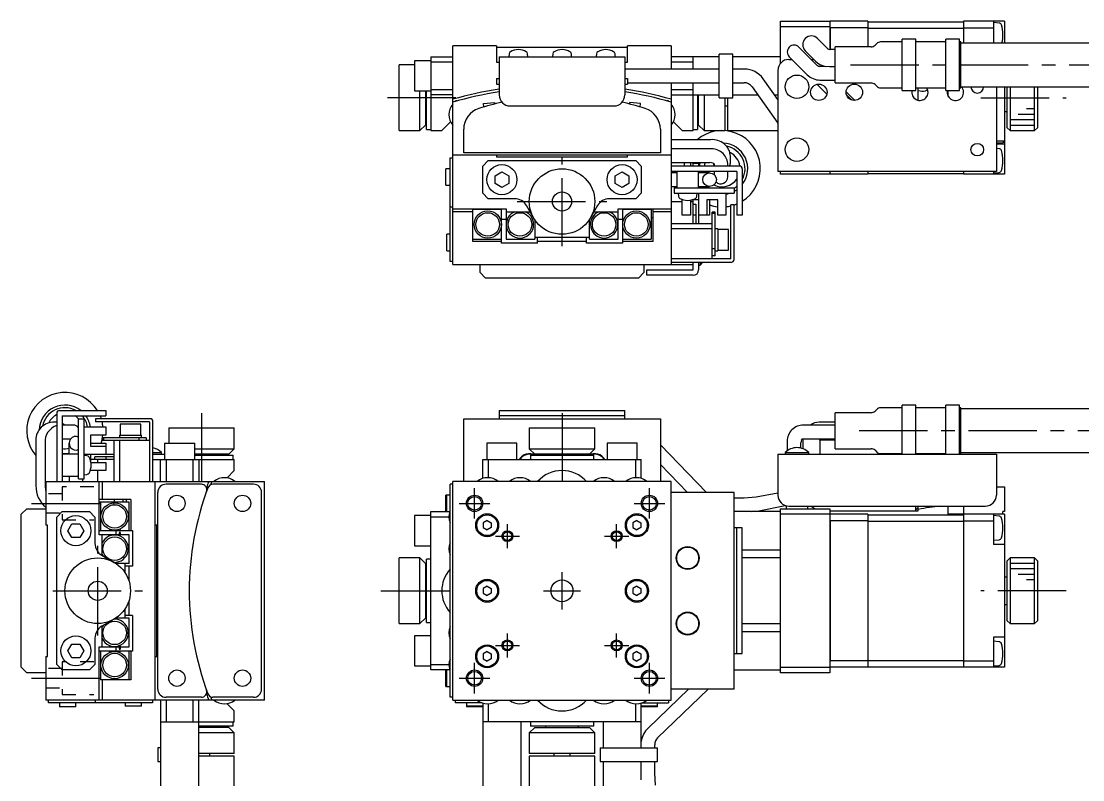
# Model space of a CAD drawing. Extents: x -218 to 423, y 17 to 449.
# Drawn here: x -218.4 to -24.1, y 310.4 to 449.2 of the extents above; entities that cross this region are included whole.
import ezdxf

# ---------------------------------------------------------------- set-up
doc = ezdxf.new("R2010")
doc.units = 0
doc.header["$LTSCALE"] = 10
doc.linetypes.add('CENTER', pattern=[2, 1.25, -0.25, 0.25, -0.25])
doc.linetypes.add('DOT', pattern=[0.5, 0.25, -0.25])
doc.layers.add('1', color=7, linetype='CONTINUOUS')

msp = doc.modelspace()

# ---------------------------------------------------------------- linework, layer by layer
at = {"layer": '1', "color": 7, "linetype": 'CONTINUOUS'}
for p, q in [((-79.404495, 449.203545), (-70.404495, 449.203545)), ((-79.404495, 441.526421), (-79.404495, 449.203545)), ((-70.354495, 449.203545), (-70.404495, 449.153545)), ((-70.404495, 449.203545), (-70.404495, 444.039154)), ((-63.404495, 449.203545), (-70.354495, 449.203545)), ((-63.404495, 449.203545), (-63.404495, 444.503545)), ((-63.404495, 449.103545), (-45.904495, 449.103545)), ((-38.404495, 449.203545), (-45.904495, 449.203545)), ((-45.904495, 449.203545), (-45.904495, 445.203545)), ((-40.404495, 449.203545), (-40.404495, 445.203545)), ((-39.419216, 448.867344), (-40.404495, 448.953545)), ((-38.404495, 449.203545), (-38.404495, 445.203545)), ((-70.404495, 448.203545), (-79.404495, 448.203545)), ((-70.404495, 448.103545), (-70.304495, 448.003545)), ((-70.304495, 448.003545), (-70.304495, 444.039154)), ((-63.404495, 448.003545), (-70.304495, 448.003545)), ((-63.404495, 447.962124), (-45.904495, 447.962124)), ((-45.904495, 448.003545), (-40.404495, 448.003545)), ((-72.619066, 446.045398), (-70.729979, 444.156311)), ((-61.797392, 445.110652), (-62.111606, 444.796438)), ((-57.154495, 445.403545), (-61.090285, 445.403545)), ((-57.154499, 436.503545), (-57.154499, 445.903545)), ((-54.654499, 445.903545), (-57.154499, 445.903545)), ((-54.654499, 436.503545), (-54.654499, 445.903545)), ((-49.154495, 445.403545), (-54.654495, 445.403545)), ((-49.154499, 436.503545), (-49.154499, 445.903545)), ((-46.654499, 445.903545), (-49.154499, 445.903545)), ((-46.654499, 436.503545), (-46.654499, 445.903545)), ((-46.404499, 445.403545), (-46.654495, 445.403545)), ((-46.404499, 437.003545), (-46.404499, 445.403545)), ((38.637845, 445.203545), (-46.404499, 445.203545)), ((-131.404495, 444.703545), (-139.404495, 444.703545)), ((-139.404495, 404.703545), (-139.404495, 444.703545)), ((-131.404495, 444.703545), (-131.404495, 441.703545)), ((-107.404495, 444.403545), (-131.404495, 444.403545)), ((-129.107785, 443.237445), (-129.154495, 442.703545)), ((-125.654495, 442.703545), (-125.701206, 443.237445)), ((-121.107785, 443.237445), (-121.154495, 442.703545)), ((-117.654495, 442.703545), (-117.701206, 443.237445)), ((-113.107785, 443.237445), (-113.154495, 442.703545)), ((-109.654495, 442.703545), (-109.701206, 443.237445)), ((-107.404495, 441.703545), (-107.404495, 444.703545)), ((-99.404495, 444.703545), (-107.404495, 444.703545)), ((-99.404495, 444.703545), (-99.404495, 440.453545)), ((-88.154495, 443.203545), (-90.654495, 443.203545)), ((-90.654495, 435.203545), (-90.654495, 443.203545)), ((-88.154495, 435.203545), (-88.154495, 443.203545)), ((-72.741966, 441.163675), (-76.045267, 444.466976)), ((-72.99272, 441.89357), (-74.881808, 443.782656)), ((-69.404499, 444.039154), (-70.447136, 444.039154)), ((-62.818713, 444.503545), (-69.404499, 444.503545)), ((-69.404499, 437.903545), (-69.404499, 444.503545)), ((-149.204495, 429.203545), (-149.204495, 441.203545)), ((-146.404495, 441.203545), (-149.204495, 441.203545)), ((-143.404495, 441.953545), (-146.404495, 441.953545)), ((-146.404495, 441.953545), (-146.404495, 436.453545)), ((-143.404495, 442.703545), (-139.404495, 442.703545)), ((-143.404495, 442.703545), (-143.404495, 429.203545)), ((-139.404495, 441.703545), (-143.404495, 441.703545)), ((-131.404495, 441.703545), (-130.904495, 441.703545)), ((-130.904495, 442.703545), (-107.904495, 442.703545)), ((-130.904495, 442.703545), (-130.904495, 435.703545)), ((-107.904495, 442.703545), (-107.904495, 435.703545)), ((-107.904495, 441.703545), (-107.404495, 441.703545)), ((-90.654495, 442.703545), (-99.404495, 442.703545)), ((-95.404495, 441.703545), (-99.404495, 441.703545)), ((-95.404495, 440.453545), (-95.404495, 442.703545)), ((-79.404495, 442.703545), (-88.154495, 442.703545)), ((-77.904495, 442.203545), (-77.31737, 442.203545)), ((-77.813034, 442.699209), (-74.509733, 439.395908)), ((-73.781836, 442.203545), (-73.302696, 442.203545)), ((-90.654495, 440.453545), (-107.904495, 440.453545)), ((-86.06006, 440.453545), (-88.154495, 440.453545)), ((-79.904495, 440.203545), (-79.904495, 421.703545)), ((-71.309653, 440.944005), (-72.211636, 440.944005)), ((-70.447136, 440.862208), (-71.275633, 440.936163)), ((-69.404499, 440.862208), (-70.447136, 440.862208)), ((-131.404495, 438.703545), (-131.404495, 437.703545)), ((-131.404495, 438.703545), (-130.904495, 438.703545)), ((-131.404495, 437.703545), (-130.904495, 437.703545)), ((-107.904495, 438.703545), (-107.404495, 438.703545)), ((-107.904495, 437.703545), (-107.404495, 437.703545)), ((-107.404495, 438.703545), (-107.404495, 437.703545)), ((-107.404495, 437.953545), (-90.654495, 437.953545)), ((-99.404495, 437.953545), (-99.404495, 404.703545)), ((-95.404495, 429.203545), (-95.404495, 437.953545)), ((-88.154495, 437.953545), (-86.06006, 437.953545)), ((-84.623233, 437.215048), (-79.904495, 430.541576)), ((-79.904495, 434.871776), (-82.581975, 438.6584)), ((-72.771723, 437.657898), (-70.950142, 435.836317)), ((-72.211636, 438.444005), (-69.404499, 438.444005)), ((-69.404499, 437.903545), (-62.818713, 437.903545)), ((-62.111606, 437.610652), (-61.797392, 437.296438)), ((-46.404499, 437.203545), (38.637845, 437.203545)), ((-39.904495, 437.203545), (-39.904495, 421.703545)), ((-38.404495, 437.203545), (-38.404495, 421.203545)), ((-37.904495, 429.703545), (-37.904495, 437.203545)), ((-37.404495, 437.203545), (-37.404495, 429.203545)), ((-32.904495, 429.203545), (-32.904495, 437.203545)), ((-32.404495, 437.203545), (-32.404495, 429.703545)), ((-146.404495, 436.453545), (-143.404495, 436.453545)), ((-145.404495, 429.203545), (-145.404495, 436.453545)), ((-144.404495, 436.453545), (-144.404495, 430.203545)), ((-144.204495, 429.403545), (-144.204495, 436.453545)), ((-143.404495, 436.703545), (-139.404495, 436.703545)), ((-139.404495, 435.703545), (-143.404495, 435.703545)), ((-99.404495, 436.703545), (-95.404495, 436.703545)), ((-99.404495, 435.703545), (-90.654495, 435.703545)), ((-94.604495, 435.703545), (-94.604495, 429.403545)), ((-94.404495, 430.203545), (-94.404495, 435.703545)), ((-93.404495, 435.703545), (-93.404495, 429.203545)), ((-88.154495, 435.703545), (-83.554466, 435.703545)), ((-80.49263, 435.703545), (-79.904495, 435.703545)), ((-67.401254, 436.302103), (-66.214546, 435.115394)), ((-66.349306, 434.771014), (-67.337026, 435.758735)), ((-61.090285, 437.003545), (-57.154495, 437.003545)), ((-57.154499, 436.503545), (-54.654499, 436.503545)), ((-54.204495, 436.968086), (-54.654499, 436.968086)), ((-54.654495, 437.003545), (-49.154495, 437.003545)), ((-54.204495, 434.733851), (-54.204495, 436.968086)), ((-52.771658, 436.496829), (-52.878528, 436.455381)), ((-52.684015, 436.547477), (-52.771658, 436.496829)), ((-52.574445, 436.629092), (-52.684015, 436.547477)), ((-52.487607, 436.6935), (-52.574445, 436.629092)), ((-49.154499, 436.503545), (-46.654499, 436.503545)), ((-48.704495, 435.455214), (-48.704495, 436.503545)), ((-46.654495, 437.003545), (-46.404499, 437.003545)), ((-138.904495, 434.531906), (-138.904495, 434.603545)), ((-138.646117, 434.603545), (-138.904495, 434.603545)), ((-133.750367, 434.119415), (-131.761324, 434.328472)), ((-133.68738, 433.520131), (-133.750367, 434.119415)), ((-131.761324, 434.328472), (-131.733082, 434.059772)), ((-128.904495, 433.703545), (-109.904495, 433.703545)), ((-107.047666, 434.328472), (-107.075908, 434.059772)), ((-105.058622, 434.119415), (-107.047666, 434.328472)), ((-105.12161, 433.520131), (-105.058622, 434.119415)), ((-99.904495, 434.603545), (-100.162874, 434.603545)), ((-99.904495, 434.531906), (-99.904495, 434.603545)), ((-90.654495, 435.203545), (-88.154495, 435.203545)), ((-89.604495, 435.203545), (-89.604495, 429.203545)), ((-89.604495, 433.703545), (-89.104495, 433.703545)), ((-89.104495, 435.203545), (-89.104495, 429.203545)), ((-144.404495, 432.203545), (-144.204495, 432.203545)), ((-94.604495, 432.203545), (-94.404495, 432.203545)), ((-38.404495, 432.703545), (-37.904495, 432.703545)), ((-145.404495, 429.203545), (-144.404495, 430.203545)), ((-141.404495, 429.203545), (-139.806994, 430.801047)), ((-137.404495, 425.103545), (-137.404495, 429.42135)), ((-101.404495, 429.42135), (-101.404495, 425.103545)), ((-99.001997, 430.801047), (-97.404495, 429.203545)), ((-94.404495, 430.203545), (-93.404495, 429.203545)), ((-37.904495, 429.703545), (-37.404495, 429.203545)), ((-32.904495, 429.203545), (-32.404495, 429.703545)), ((-149.204495, 429.203545), (-145.404495, 429.203545)), ((-144.204495, 429.403545), (-143.404495, 429.403545)), ((-143.404495, 429.203545), (-141.404495, 429.203545)), ((-92.155966, 427.514027), (-99.404495, 427.514027)), ((-97.404495, 429.203545), (-95.404495, 429.203545)), ((-95.404495, 429.403545), (-94.604495, 429.403545)), ((-93.404495, 429.203545), (-89.604495, 429.203545)), ((-89.104495, 429.203545), (-79.904495, 429.203545)), ((-37.404495, 429.203545), (-32.904495, 429.203545)), ((-92.330083, 425.833092), (-99.404495, 425.833092)), ((-39.904495, 427.303179), (-38.404495, 427.303179)), ((-39.904495, 426.953545), (-38.704495, 426.953545)), ((-38.404495, 426.703545), (-39.904495, 426.703545)), ((-39.419216, 425.867344), (-39.904495, 425.909801)), ((-38.704495, 426.953545), (-38.704495, 426.988508)), ((-38.404495, 426.988508), (-38.704495, 426.988508)), ((-139.904495, 424.203545), (-139.404495, 424.203545)), ((-139.904495, 405.203545), (-139.904495, 424.203545)), ((-99.404495, 424.703545), (-139.404495, 424.703545)), ((-101.404495, 425.103545), (-137.404495, 425.103545)), ((-132.904495, 423.703545), (-133.904495, 422.703545)), ((-132.904495, 423.703545), (-105.904495, 423.703545)), ((-131.404495, 424.703545), (-131.404495, 424.403545)), ((-131.404495, 424.403545), (-107.404495, 424.403545)), ((-107.404495, 424.403545), (-107.404495, 424.703545)), ((-104.904495, 422.703545), (-105.904495, 423.703545)), ((-88.555966, 423.439153), (-88.555966, 424.499814)), ((-140.654495, 419.203545), (-140.654495, 422.203545)), ((-139.904495, 422.203545), (-140.654495, 422.203545)), ((-133.904495, 417.703545), (-133.904495, 422.703545)), ((-131.654495, 420.925233), (-130.404495, 421.646921)), ((-130.404495, 421.646921), (-129.154495, 420.925233)), ((-109.654495, 420.925233), (-108.404495, 421.646921)), ((-108.404495, 421.646921), (-107.154495, 420.925233)), ((-104.904495, 422.703545), (-104.904495, 417.703545)), ((-99.404495, 423.333092), (-92.330083, 423.333092)), ((-86.904495, 422.703545), (-99.404495, 422.703545)), ((-87.404495, 421.703545), (-99.404495, 421.703545)), ((-98.404495, 421.703545), (-98.404495, 418.703545)), ((-95.904495, 423.127305), (-95.904495, 422.703545)), ((-95.404495, 423.203545), (-94.404495, 423.203545)), ((-95.404495, 422.703545), (-95.404495, 423.203545)), ((-94.404495, 423.203545), (-94.404495, 422.703545)), ((-94.404495, 418.703545), (-94.404495, 421.703545)), ((-91.767224, 423.221163), (-91.664537, 423.166297)), ((-91.664537, 423.166297), (-91.580047, 423.100561)), ((-91.580083, 423.100596), (-91.580083, 422.703545)), ((-91.580083, 421.703545), (-91.580083, 421.143143)), ((-91.580047, 423.100561), (-91.560756, 423.078032)), ((-89.080083, 422.703545), (-89.080083, 423.168879)), ((-89.080083, 420.694005), (-89.080083, 421.703545)), ((-87.404495, 421.703545), (-87.404495, 413.703545)), ((-86.404495, 422.203545), (-86.404495, 413.703545)), ((-39.904495, 421.703545), (-79.904495, 421.703545)), ((-79.404495, 421.203545), (-79.404495, 421.703545)), ((-70.404495, 421.703545), (-70.404495, 421.203545)), ((-63.404495, 421.703545), (-63.404495, 421.203545)), ((-45.904495, 421.703545), (-45.904495, 421.203545)), ((-40.404495, 421.703545), (-40.404495, 421.203545)), ((-131.654495, 419.481857), (-131.654495, 420.925233)), ((-129.154495, 420.925233), (-129.154495, 419.481857)), ((-109.654495, 419.481857), (-109.654495, 420.925233)), ((-107.154495, 420.925233), (-107.154495, 419.481857)), ((-98.404495, 421.453545), (-99.404495, 421.453545)), ((-92.404495, 421.453545), (-94.404495, 421.453545)), ((-70.404495, 421.203545), (-79.404495, 421.203545)), ((-70.404495, 421.253545), (-70.354495, 421.203545)), ((-63.404495, 421.203545), (-70.354495, 421.203545)), ((-63.404495, 421.303545), (-45.904495, 421.303545)), ((-38.404495, 421.203545), (-45.904495, 421.203545)), ((-40.404495, 421.453545), (-39.419216, 421.539746)), ((-140.654495, 419.203545), (-139.904495, 419.203545)), ((-130.404495, 418.760169), (-131.654495, 419.481857)), ((-129.154495, 419.481857), (-130.404495, 418.760169)), ((-108.404495, 418.760169), (-109.654495, 419.481857)), ((-107.154495, 419.481857), (-108.404495, 418.760169)), ((-99.404495, 418.953545), (-98.404495, 418.953545)), ((-98.904495, 418.703545), (-98.904495, 417.703545)), ((-98.904495, 418.703545), (-87.904495, 418.703545)), ((-94.404495, 418.953545), (-92.404495, 418.953545)), ((-94.112247, 418.953545), (-94.112247, 418.703545)), ((-87.904495, 418.703545), (-87.904495, 417.703545)), ((-133.904495, 417.703545), (-132.904495, 416.703545)), ((-128.064749, 416.703545), (-132.904495, 416.703545)), ((-105.904495, 416.703545), (-110.744241, 416.703545)), ((-104.904495, 417.703545), (-105.904495, 416.703545)), ((-99.404495, 416.203545), (-97.404495, 416.203545)), ((-98.904495, 417.703545), (-87.904495, 417.703545)), ((-98.154495, 417.703545), (-98.107785, 417.169645)), ((-97.404495, 413.703545), (-97.404495, 416.575118)), ((-95.904495, 416.445505), (-95.904495, 413.703545)), ((-95.904495, 416.203545), (-95.404495, 416.203545)), ((-94.404495, 416.503545), (-95.63638, 416.503545)), ((-95.404495, 412.203545), (-95.404495, 416.503545)), ((-94.701205, 417.169645), (-94.654495, 417.703545)), ((-94.404495, 417.703545), (-94.404495, 412.203545)), ((-90.904495, 416.503545), (-92.904495, 416.503545)), ((-92.904495, 416.503545), (-92.904495, 413.703545)), ((-92.404495, 416.503545), (-92.404495, 413.703545)), ((-90.904495, 413.703545), (-90.904495, 416.503545)), ((-89.404495, 417.703545), (-89.404495, 413.703545)), ((-139.904495, 415.233269), (-139.404495, 415.233269)), ((-139.404495, 414.86329), (-129.654495, 414.86329)), ((-135.704495, 414.324609), (-139.404495, 414.324609)), ((-130.454495, 414.716043), (-135.704495, 414.716043)), ((-135.704495, 408.887818), (-135.704495, 414.716043)), ((-130.454495, 408.558305), (-130.454495, 414.86329)), ((-129.654495, 414.86329), (-129.654495, 409.326969)), ((-129.654495, 414.324609), (-125.247894, 414.324609)), ((-124.600647, 413.203545), (-125.899685, 415.453545)), ((-112.909304, 415.453545), (-114.208343, 413.203545)), ((-113.561096, 414.324609), (-109.154495, 414.324609)), ((-109.154495, 414.86329), (-99.404495, 414.86329)), ((-109.154495, 409.326969), (-109.154495, 414.86329)), ((-108.354495, 414.86329), (-108.354495, 408.558305)), ((-103.104495, 414.716043), (-108.354495, 414.716043)), ((-103.104495, 414.86329), (-103.104495, 409.326969)), ((-102.704495, 408.887818), (-102.704495, 414.86329)), ((-99.404495, 414.324609), (-102.704495, 414.324609)), ((-95.404495, 415.703545), (-94.904495, 415.703545)), ((-94.904495, 415.703545), (-94.904495, 412.203545)), ((-91.404495, 414.274252), (-91.904495, 414.274252)), ((-91.904495, 405.703545), (-91.904495, 414.274252)), ((-91.404495, 413.995906), (-91.904495, 413.995906)), ((-91.404495, 406.282521), (-91.404495, 414.274252)), ((-87.904495, 415.603545), (-88.504495, 415.603545)), ((-88.504495, 405.703545), (-88.504495, 415.603545)), ((-87.904495, 405.603545), (-87.904495, 415.603545)), ((-130.668303, 412.893606), (-130.454495, 413.123359)), ((-129.654495, 412.903545), (-130.454495, 412.903545)), ((-129.654495, 413.123359), (-129.440687, 412.893606)), ((-124.404495, 412.88692), (-124.404495, 409.326969)), ((-114.404495, 409.326969), (-114.404495, 412.88692)), ((-109.368303, 412.893606), (-109.154495, 413.123359)), ((-108.354495, 412.903545), (-109.154495, 412.903545)), ((-108.354495, 413.123359), (-108.140687, 412.893606)), ((-102.704495, 413.203545), (-103.104495, 413.203545)), ((-99.404495, 412.203545), (-91.904495, 412.203545)), ((-95.904495, 413.703545), (-97.404495, 413.703545)), ((-94.904495, 413.703545), (-95.404495, 413.703545)), ((-92.404495, 413.703545), (-94.404495, 413.703545)), ((-89.404495, 413.703545), (-90.904495, 413.703545)), ((-86.404495, 413.703545), (-87.404495, 413.703545)), ((-140.504495, 407.203545), (-140.504495, 410.203545)), ((-139.904495, 410.203545), (-140.504495, 410.203545)), ((-130.454495, 410.937503), (-130.6537, 411.152801)), ((-129.455289, 411.152801), (-129.654495, 410.937503)), ((-109.154495, 410.937503), (-109.3537, 411.152801)), ((-108.155289, 411.152801), (-108.354495, 410.937503)), ((-91.904495, 411.203545), (-99.404495, 411.203545)), ((-90.904495, 411.203545), (-91.404495, 411.203545)), ((-90.904495, 411.203545), (-90.904495, 407.203545)), ((-88.904495, 411.103545), (-90.904495, 411.103545)), ((-88.904495, 407.303545), (-88.904495, 411.103545)), ((-135.704495, 409.326969), (-130.454495, 409.326969)), ((-130.454495, 408.887818), (-135.704495, 408.887818)), ((-123.904495, 408.558305), (-130.454495, 408.558305)), ((-129.654495, 409.326969), (-124.404495, 409.326969)), ((-124.404495, 409.703545), (-114.404495, 409.703545)), ((-123.904495, 408.558305), (-123.904495, 409.703545)), ((-114.904495, 408.887818), (-123.904495, 408.887818)), ((-114.904495, 408.558305), (-114.904495, 409.703545)), ((-108.354495, 408.558305), (-114.904495, 408.558305)), ((-114.404495, 409.326969), (-109.154495, 409.326969)), ((-108.354495, 409.326969), (-103.104495, 409.326969)), ((-102.704495, 408.887818), (-108.354495, 408.887818)), ((-140.504495, 407.203545), (-139.904495, 407.203545)), ((-91.404495, 407.559163), (-91.904495, 407.559163)), ((-91.404495, 406.282521), (-91.904495, 406.282521)), ((-91.404495, 407.203545), (-90.904495, 407.203545)), ((-90.904495, 407.303545), (-88.904495, 407.303545)), ((-139.404495, 405.203545), (-139.904495, 405.203545)), ((-139.404495, 404.703545), (-95.404495, 404.703545)), ((-134.404495, 403.203545), (-134.404495, 404.703545)), ((-104.404495, 404.703545), (-104.404495, 403.203545)), ((-88.504495, 405.703545), (-99.404495, 405.703545)), ((-99.404495, 405.103545), (-88.404495, 405.103545)), ((-95.404495, 403.703545), (-95.404495, 405.103545)), ((-94.404495, 405.103545), (-94.404495, 403.703545)), ((-94.404495, 404.553545), (-94.112247, 404.553545)), ((-94.112247, 405.103545), (-94.112247, 404.553545)), ((-134.404495, 403.203545), (-133.404495, 402.203545)), ((-104.404495, 403.203545), (-105.404495, 402.203545)), ((-103.904495, 402.703545), (-103.904495, 403.703545)), ((-103.904495, 403.703545), (-95.404495, 403.703545)), ((-95.404495, 402.703545), (-103.904495, 402.703545)), ((-105.404495, 402.203545), (-133.404495, 402.203545)), ((-57.154497, 369.953417), (-57.154501, 378.953417)), ((-54.654499, 378.953418), (-57.154499, 378.953417)), ((-54.654499, 369.953417), (-54.654499, 378.953418)), ((-49.154497, 369.953417), (-49.154501, 378.953417)), ((-46.654499, 378.953418), (-49.154499, 378.953417)), ((-46.654499, 369.953417), (-46.654499, 378.953418)), ((-211.891042, 377.453417), (-211.891042, 364.953417)), ((-211.391042, 377.953417), (-202.891042, 377.953417)), ((-210.891042, 376.953417), (-202.891042, 376.953417)), ((-210.891042, 376.953417), (-210.891042, 364.953417)), ((-202.891042, 377.953417), (-202.891042, 376.953417)), ((-130.904495, 377.953417), (-130.904495, 376.453417)), ((-130.904495, 377.953417), (-107.904495, 377.953417)), ((-107.904495, 376.953417), (-130.904495, 376.953417)), ((-107.904495, 376.453417), (-107.904495, 377.953417)), ((-69.404499, 370.953417), (-69.404499, 377.553417)), ((-62.818713, 377.553417), (-69.404499, 377.553417)), ((-61.797392, 378.160524), (-62.111606, 377.846311)), ((-57.154495, 378.453417), (-61.090285, 378.453417)), ((-49.154495, 378.453417), (-54.654495, 378.453417)), ((-46.404499, 378.453417), (-46.654495, 378.453417)), ((-46.404499, 370.053417), (-46.404499, 378.453417)), ((38.637845, 378.253417), (-46.404499, 378.253417)), ((-211.891042, 375.801947), (-212.68731, 375.801947)), ((-208.881502, 375.27783), (-210.891042, 375.27783)), ((-207.891042, 365.453417), (-207.891042, 376.453417)), ((-207.891042, 376.453417), (-206.891042, 376.453417)), ((-206.891042, 365.453417), (-206.891042, 376.453417)), ((-204.791042, 376.453417), (-204.791042, 375.853417)), ((-194.791042, 376.453417), (-204.791042, 376.453417)), ((-194.891042, 375.853417), (-204.791042, 375.853417)), ((-196.491042, 375.453417), (-200.291042, 375.453417)), ((-200.291042, 375.453417), (-200.291042, 373.453417)), ((-196.491042, 373.453417), (-196.491042, 375.453417)), ((-194.891042, 375.853417), (-194.891042, 364.953417)), ((-194.291042, 364.953417), (-194.291042, 375.953417)), ((-137.404495, 376.453417), (-101.404495, 376.453417)), ((-137.404495, 364.953417), (-137.404495, 376.453417)), ((-101.404495, 376.453417), (-101.404495, 364.953417)), ((-69.404499, 375.27783), (-75.514937, 375.27783)), ((-69.404499, 375.801947), (-72.336223, 375.801947)), ((-206.891042, 374.953417), (-202.891042, 374.953417)), ((-205.691042, 373.453417), (-205.691042, 371.453417)), ((-202.891042, 373.453417), (-205.691042, 373.453417)), ((-202.891042, 374.953417), (-202.891042, 373.453417)), ((-200.391042, 373.453417), (-196.391042, 373.453417)), ((-200.391042, 373.453417), (-200.391042, 372.953417)), ((-196.391042, 372.953417), (-196.391042, 373.453417)), ((-191.391042, 374.753417), (-191.391042, 371.953417)), ((-191.391042, 374.753417), (-179.391042, 374.753417)), ((-179.391042, 370.953417), (-179.391042, 374.753417)), ((-125.404495, 374.753417), (-113.404495, 374.753417)), ((-125.404495, 374.753417), (-125.404495, 370.953417)), ((-113.404495, 370.953417), (-113.404495, 374.753417)), ((-215.701524, 372.201947), (-215.701524, 364.201947)), ((-214.020589, 372.02783), (-214.020589, 364.02783)), ((-210.891042, 372.77783), (-209.33064, 372.77783)), ((-209.641042, 369.953417), (-209.641042, 371.953417)), ((-205.691042, 371.953417), (-202.891042, 371.953417)), ((-205.691042, 371.453417), (-202.891042, 371.453417)), ((-203.515968, 372.953417), (-203.515968, 372.453417)), ((-195.507529, 372.953417), (-203.515968, 372.953417)), ((-194.891042, 372.453417), (-203.515968, 372.453417)), ((-203.306911, 372.953417), (-203.306911, 372.453417)), ((-202.891042, 371.953417), (-202.891042, 369.953417)), ((-201.391042, 364.953417), (-201.391042, 372.453417)), ((-200.391042, 372.453417), (-200.391042, 364.953417)), ((-196.842519, 372.953417), (-196.842519, 372.453417)), ((-195.507529, 372.953417), (-195.507529, 372.453417)), ((-192.141042, 371.953417), (-192.141042, 368.953417)), ((-192.141042, 371.953417), (-186.641042, 371.953417)), ((-186.641042, 368.953417), (-186.641042, 371.953417)), ((-127.654495, 371.953417), (-133.154495, 371.953417)), ((-133.154495, 371.953417), (-133.154495, 368.953417)), ((-127.654495, 368.953417), (-127.654495, 371.953417)), ((-105.654495, 371.953417), (-111.154495, 371.953417)), ((-111.154495, 371.953417), (-111.154495, 368.953417)), ((-105.654495, 368.953417), (-105.654495, 371.953417)), ((-92.975592, 362.953417), (-101.404495, 371.681802)), ((-78.17915, 372.02783), (-78.17915, 370.572219)), ((-75.67915, 371.064409), (-75.67915, 372.02783)), ((-75.567221, 372.590688), (-75.512355, 372.693375)), ((-75.514937, 372.77783), (-69.404499, 372.77783)), ((-75.512355, 372.693375), (-75.446652, 372.777833)), ((-75.312723, 372.777878), (-75.350437, 372.201947)), ((-75.350437, 372.201947), (-75.350437, 370.962147)), ((-72.336223, 372.601947), (-69.404499, 372.601947)), ((-72.150437, 372.201947), (-72.077655, 372.602053)), ((-72.150437, 369.953417), (-72.150437, 372.201947)), ((-207.891042, 369.953417), (-210.891042, 369.953417)), ((-206.891042, 369.953417), (-201.391042, 369.953417)), ((-206.357142, 369.656707), (-206.891042, 369.703417)), ((-205.691042, 369.953417), (-205.691042, 368.721532)), ((-204.891042, 368.953417), (-204.891042, 369.453417)), ((-201.391042, 369.453417), (-204.891042, 369.453417)), ((-202.891042, 369.453417), (-202.891042, 368.953417)), ((-194.291042, 370.245665), (-192.741042, 370.245665)), ((-194.291042, 369.953417), (-192.141042, 369.953417)), ((-192.741042, 369.953417), (-192.741042, 370.245665)), ((-186.641042, 370.953417), (-179.391042, 370.953417)), ((-180.391042, 369.953417), (-186.641042, 369.953417)), ((-186.641042, 369.753417), (-179.591042, 369.753417)), ((-182.391042, 369.753417), (-182.391042, 369.953417)), ((-180.391042, 369.953417), (-179.391042, 370.953417)), ((-179.591042, 368.953417), (-179.591042, 369.753417)), ((-125.404495, 370.953417), (-113.404495, 370.953417)), ((-125.404495, 370.953417), (-124.404495, 369.953417)), ((-125.204495, 369.753417), (-113.604495, 369.753417)), ((-125.204495, 369.753417), (-125.204495, 368.953417)), ((-114.404495, 369.953417), (-124.404495, 369.953417)), ((-122.404495, 369.953417), (-122.404495, 369.753417)), ((-116.404495, 369.753417), (-116.404495, 369.953417)), ((-114.404495, 369.953417), (-113.404495, 370.953417)), ((-113.604495, 368.953417), (-113.604495, 369.753417)), ((-79.904495, 369.953417), (-79.904495, 362.453417)), ((-79.904495, 369.953417), (-39.904495, 369.953417)), ((-78.554495, 370.245665), (-78.554495, 369.953417)), ((-78.554495, 370.245665), (-74.254495, 370.245665)), ((-74.254495, 369.953417), (-74.254495, 370.245665)), ((-69.404499, 370.953417), (-62.818713, 370.953417)), ((-62.111606, 370.660524), (-61.797392, 370.346311)), ((-61.090285, 370.053417), (-57.154495, 370.053417)), ((-54.654499, 370.053417), (-49.154495, 370.053417)), ((-46.654499, 370.053417), (-46.404499, 370.053417)), ((-46.404499, 370.253417), (38.637845, 370.253417)), ((-39.904495, 369.953417), (-39.904495, 362.453417)), ((-201.391042, 368.953417), (-205.691042, 368.953417)), ((-205.633002, 368.453417), (-202.891042, 368.453417)), ((-204.391042, 368.453417), (-204.391042, 368.953417)), ((-202.891042, 368.453417), (-202.891042, 366.953417)), ((-194.291042, 368.953417), (-179.391042, 368.953417)), ((-192.891042, 364.953417), (-192.891042, 368.953417)), ((-191.891042, 368.953417), (-191.891042, 364.953417)), ((-186.891042, 364.953417), (-186.891042, 368.953417)), ((-185.891042, 368.953417), (-185.891042, 364.953417)), ((-179.391042, 366.953417), (-179.391042, 368.953417)), ((-133.904495, 365.515235), (-133.904495, 368.953417)), ((-133.904495, 368.953417), (-104.904495, 368.953417)), ((-132.904495, 368.953417), (-132.904495, 365.65175)), ((-105.904495, 365.65175), (-105.904495, 368.953417)), ((-104.904495, 365.515235), (-104.904495, 368.953417)), ((-101.404495, 368.082911), (-96.451001, 362.953417)), ((-210.891042, 365.953417), (-207.891042, 365.953417)), ((-209.641042, 365.953417), (-209.641042, 364.953417)), ((-207.891042, 365.453417), (-206.891042, 365.453417)), ((-207.141042, 364.953417), (-207.141042, 365.453417)), ((-206.891042, 366.203417), (-206.357142, 366.250128)), ((-202.891042, 366.953417), (-205.762615, 366.953417)), ((-204.391042, 364.953417), (-204.391042, 366.953417)), ((-180.727128, 365.617331), (-179.391042, 366.953417)), ((-214.020589, 364.02783), (-213.891675, 363.016148)), ((-213.891042, 364.953417), (-213.891042, 356.953417)), ((-213.891042, 364.953417), (-173.891042, 364.953417)), ((-204.097879, 355.203417), (-204.097879, 364.953417)), ((-203.577841, 364.953417), (-203.577841, 361.653417)), ((-193.891042, 324.953417), (-193.891042, 364.953417)), ((-185.420766, 364.453417), (-191.891042, 364.453417)), ((-175.891042, 364.453417), (-183.290561, 364.453417)), ((-173.891042, 324.953417), (-173.891042, 364.953417)), ((-139.404495, 364.453417), (-139.904495, 364.453417)), ((-139.904495, 325.453417), (-139.904495, 364.453417)), ((-139.404495, 324.953417), (-139.404495, 364.953417)), ((-99.404495, 364.953417), (-139.404495, 364.953417)), ((-99.404495, 324.953417), (-99.404495, 364.953417)), ((-39.904495, 363.953417), (-38.404495, 363.953417)), ((-38.404495, 363.953417), (-38.404495, 359.453417)), ((-198.360027, 361.653417), (-204.097879, 361.653417)), ((-201.391042, 361.653417), (-201.391042, 361.253417)), ((-199.751564, 361.253417), (-199.711382, 361.653417)), ((-199.205954, 361.653417), (-199.159308, 361.253417)), ((-198.360027, 361.653417), (-198.360027, 356.003417)), ((-193.391042, 326.953417), (-193.391042, 362.953417)), ((-174.391042, 326.953417), (-174.391042, 362.953417)), ((-140.654495, 359.453417), (-140.654495, 362.453417)), ((-139.904495, 362.453417), (-140.654495, 362.453417)), ((-140.504495, 359.453417), (-140.504495, 362.453417)), ((-87.904495, 362.953417), (-99.404495, 362.953417)), ((-87.904495, 326.953417), (-87.904495, 362.953417)), ((-86.06006, 361.909783), (-87.904495, 361.909783)), ((-83.846287, 362.06384), (-86.06006, 361.909783)), ((-79.904495, 362.84731), (-83.846287, 362.06384)), ((-217.391042, 359.953417), (-218.391042, 358.953417)), ((-217.391042, 359.953417), (-213.891042, 359.953417)), ((-204.097879, 361.253417), (-198.661791, 361.253417)), ((-203.857105, 361.253417), (-203.857105, 356.003417)), ((-198.661791, 356.003417), (-198.661791, 361.253417)), ((-84.811266, 359.445319), (-83.358921, 359.611805)), ((-83.358921, 359.611805), (-78.563197, 360.565002)), ((-79.404495, 359.953417), (-70.404495, 359.953417)), ((-79.404495, 329.953417), (-79.404495, 359.953417)), ((-78.404495, 360.516926), (-78.404495, 359.953417)), ((-77.904495, 360.453417), (-41.904495, 360.453417)), ((-74.404495, 359.953417), (-74.404495, 360.453417)), ((-73.805467, 360.452446), (-73.073371, 359.953337)), ((-70.404495, 359.953417), (-70.404495, 329.953417)), ((-70.404495, 359.601947), (-54.204495, 359.601947)), ((-54.704495, 360.453352), (-54.704495, 359.735043)), ((-54.346642, 360.038414), (-54.272547, 360.118108)), ((-54.279636, 360.433212), (-54.289486, 360.453399)), ((-54.235525, 360.324138), (-54.279636, 360.433212)), ((-54.272547, 360.118108), (-54.226639, 360.216177)), ((-54.226639, 360.216177), (-54.235525, 360.324138)), ((-54.204495, 359.601947), (-54.204495, 360.453417)), ((-48.704495, 358.953417), (-48.704495, 360.453417)), ((-45.904495, 360.453417), (-45.904495, 330.953417)), ((-218.391042, 330.953417), (-218.391042, 358.953417)), ((-210.891042, 359.453417), (-211.891042, 358.453417)), ((-211.891042, 331.453417), (-211.891042, 358.453417)), ((-210.891042, 359.453417), (-205.891042, 359.453417)), ((-204.891042, 358.453417), (-205.891042, 359.453417)), ((-204.891042, 358.453417), (-204.891042, 353.613671)), ((-146.404495, 358.703417), (-146.404495, 353.203417)), ((-143.404495, 358.703417), (-146.404495, 358.703417)), ((-143.404495, 359.453417), (-139.904495, 359.453417)), ((-143.404495, 330.453417), (-143.404495, 359.453417)), ((-140.102828, 358.453417), (-143.404495, 358.453417)), ((-133.104495, 357.819443), (-133.854495, 357.38643)), ((-133.104495, 357.819443), (-132.354495, 357.38643)), ((-105.704495, 357.819443), (-106.454495, 357.38643)), ((-105.704495, 357.819443), (-104.954495, 357.38643)), ((-86.06006, 359.44203), (-87.904495, 359.44203)), ((-84.811587, 359.445301), (-86.06006, 359.44203)), ((-79.404495, 359.453417), (-84.685119, 359.453417)), ((-70.404495, 358.953417), (-79.404495, 358.953417)), ((-70.304495, 358.953417), (-70.404495, 358.853417)), ((-70.404495, 357.803417), (-70.354495, 357.753417)), ((-63.404495, 357.753417), (-70.354495, 357.753417)), ((-70.354495, 357.753417), (-70.354495, 332.153417)), ((-63.404495, 358.953417), (-70.304495, 358.953417)), ((-63.404495, 358.953417), (-63.404495, 330.953417)), ((-63.404495, 358.853417), (-45.904495, 358.853417)), ((-63.404495, 357.711996), (-45.904495, 357.711996)), ((-38.404495, 358.953417), (-48.704495, 358.953417)), ((-45.904495, 357.753417), (-40.404495, 357.753417)), ((-40.404495, 358.953417), (-40.404495, 353.453417)), ((-39.419216, 358.617217), (-40.404495, 358.703417)), ((-38.704495, 358.953417), (-38.704495, 359.453417)), ((-38.404495, 359.453417), (-38.704495, 359.453417)), ((-38.404495, 358.953417), (-38.404495, 330.953417)), ((-213.591042, 356.953417), (-213.891042, 356.953417)), ((-213.591042, 332.953417), (-213.591042, 356.953417)), ((-209.834417, 355.953417), (-209.11273, 357.203417)), ((-209.11273, 354.703417), (-209.834417, 355.953417)), ((-209.11273, 357.203417), (-207.669354, 357.203417)), ((-207.669354, 357.203417), (-206.947666, 355.953417)), ((-206.947666, 355.953417), (-207.669354, 354.703417)), ((-204.097879, 356.003417), (-198.045854, 356.003417)), ((-202.316319, 356.003417), (-202.118255, 356.19424)), ((-201.091042, 356.003417), (-201.091042, 355.203417)), ((-200.452749, 355.203473), (-200.342829, 355.753417)), ((-200.422663, 356.20908), (-200.208752, 356.003417)), ((-200.342829, 355.753417), (-200.224019, 355.203431)), ((-198.045854, 356.003417), (-198.045854, 349.453417)), ((-193.591042, 356.953417), (-193.891042, 356.953417)), ((-193.591042, 332.953417), (-193.591042, 356.953417)), ((-133.854495, 357.38643), (-133.854495, 356.520405)), ((-133.854495, 356.520405), (-133.104495, 356.087392)), ((-132.354495, 356.520405), (-133.104495, 356.087392)), ((-132.354495, 357.38643), (-132.354495, 356.520405)), ((-106.454495, 357.38643), (-106.454495, 356.520405)), ((-106.454495, 356.520405), (-105.704495, 356.087392)), ((-104.954495, 356.520405), (-105.704495, 356.087392)), ((-104.954495, 357.38643), (-104.954495, 356.520405)), ((-86.404495, 356.453417), (-87.904495, 356.453417)), ((-87.404495, 333.453417), (-87.404495, 356.453417)), ((-86.404495, 333.453417), (-86.404495, 356.453417)), ((-207.669354, 354.703417), (-209.11273, 354.703417)), ((-198.661791, 355.203417), (-204.097879, 355.203417)), ((-203.577841, 351.412119), (-203.577841, 355.203417)), ((-202.118255, 355.012595), (-202.316319, 355.203417)), ((-200.208752, 355.203417), (-200.422663, 354.997755)), ((-198.661791, 349.953417), (-198.661791, 355.203417)), ((-40.404495, 354.203417), (-39.419216, 354.289618)), ((-146.404495, 353.203417), (-143.404495, 353.203417)), ((-86.404495, 352.453417), (-79.404495, 352.453417)), ((-38.404495, 353.453417), (-40.404495, 353.453417)), ((-203.641042, 351.448608), (-201.391042, 350.14957)), ((-198.661791, 349.953417), (-201.074417, 349.953417)), ((-199.391042, 348.270042), (-199.391042, 349.953417)), ((-149.204495, 338.953417), (-149.204495, 350.953417)), ((-145.404495, 350.953417), (-149.204495, 350.953417)), ((-145.404495, 338.953417), (-145.404495, 350.953417)), ((-144.404495, 349.953417), (-145.404495, 350.953417)), ((-144.404495, 349.953417), (-144.404495, 339.953417)), ((-144.204495, 339.153417), (-144.204495, 350.753417)), ((-143.404495, 350.753417), (-144.204495, 350.753417)), ((-79.404495, 350.953417), (-86.404495, 350.953417)), ((-37.404495, 350.953417), (-37.904495, 350.453417)), ((-37.904495, 339.453417), (-37.904495, 350.453417)), ((-37.404495, 350.953417), (-37.404495, 338.953417)), ((-32.904495, 350.953417), (-37.404495, 350.953417)), ((-32.904495, 338.953417), (-32.904495, 350.953417)), ((-32.404495, 350.453417), (-32.904495, 350.953417)), ((-32.404495, 350.453417), (-32.404495, 339.453417)), ((-198.045854, 349.453417), (-199.391042, 349.453417)), ((-198.674064, 349.453417), (-198.674064, 346.774452)), ((-144.204495, 347.953417), (-144.404495, 347.953417)), ((-37.904495, 347.453417), (-38.404495, 347.453417)), ((-133.104495, 345.819443), (-133.854495, 345.38643)), ((-133.854495, 345.38643), (-133.854495, 344.520405)), ((-133.854495, 344.520405), (-133.104495, 344.087392)), ((-133.104495, 345.819443), (-132.354495, 345.38643)), ((-132.354495, 344.520405), (-133.104495, 344.087392)), ((-132.354495, 345.38643), (-132.354495, 344.520405)), ((-105.704495, 345.819443), (-106.454495, 345.38643)), ((-106.454495, 345.38643), (-106.454495, 344.520405)), ((-106.454495, 344.520405), (-105.704495, 344.087392)), ((-105.704495, 345.819443), (-104.954495, 345.38643)), ((-104.954495, 344.520405), (-105.704495, 344.087392)), ((-104.954495, 345.38643), (-104.954495, 344.520405)), ((-198.674064, 343.132382), (-198.674064, 340.453417)), ((-38.404495, 342.453417), (-37.904495, 342.453417)), ((-199.391042, 339.953417), (-199.391042, 341.636793)), ((-198.045854, 340.453417), (-199.391042, 340.453417)), ((-198.045854, 340.453417), (-198.045854, 333.903417)), ((-144.404495, 341.953417), (-144.204495, 341.953417)), ((-201.391042, 339.757265), (-203.641042, 338.458227)), ((-203.577841, 334.703417), (-203.577841, 338.494716)), ((-198.661791, 339.953417), (-201.074417, 339.953417)), ((-198.661791, 334.703417), (-198.661791, 339.953417)), ((-149.204495, 338.953417), (-145.404495, 338.953417)), ((-145.404495, 338.953417), (-144.404495, 339.953417)), ((-144.204495, 339.153417), (-143.404495, 339.153417)), ((-86.404495, 338.953417), (-79.404495, 338.953417)), ((-37.904495, 339.453417), (-37.404495, 338.953417)), ((-37.404495, 338.953417), (-32.904495, 338.953417)), ((-32.904495, 338.953417), (-32.404495, 339.453417)), ((-204.891042, 336.293163), (-204.891042, 331.453417)), ((-146.404495, 336.703417), (-146.404495, 331.203417)), ((-143.404495, 336.703417), (-146.404495, 336.703417)), ((-79.404495, 337.453417), (-86.404495, 337.453417)), ((-38.404495, 336.453417), (-40.404495, 336.453417)), ((-40.404495, 336.453417), (-40.404495, 330.953417)), ((-209.834417, 333.953417), (-209.11273, 335.203417)), ((-209.11273, 335.203417), (-207.669354, 335.203417)), ((-207.669354, 335.203417), (-206.947666, 333.953417)), ((-204.097879, 324.953417), (-204.097879, 334.703417)), ((-204.097879, 334.703417), (-198.661791, 334.703417)), ((-202.316319, 334.703417), (-202.118255, 334.89424)), ((-201.091042, 334.703417), (-201.091042, 333.903417)), ((-200.342829, 334.153417), (-200.452749, 334.703358)), ((-200.422663, 334.90908), (-200.208752, 334.703417)), ((-200.22402, 334.703396), (-200.342829, 334.153417)), ((-39.419216, 335.617217), (-40.404495, 335.703417)), ((-213.891042, 332.953417), (-213.591042, 332.953417)), ((-213.891042, 332.953417), (-213.891042, 324.953417)), ((-209.11273, 332.703417), (-209.834417, 333.953417)), ((-207.669354, 332.703417), (-209.11273, 332.703417)), ((-206.947666, 333.953417), (-207.669354, 332.703417)), ((-198.045854, 333.903417), (-204.097879, 333.903417)), ((-203.857105, 333.903417), (-203.857105, 328.653417)), ((-202.118255, 333.712595), (-202.316319, 333.903417)), ((-200.208752, 333.903417), (-200.422663, 333.697755)), ((-198.661791, 328.653417), (-198.661791, 333.903417)), ((-198.360027, 333.903417), (-198.360027, 328.653417)), ((-193.891042, 332.953417), (-193.591042, 332.953417)), ((-133.104495, 333.819443), (-133.854495, 333.38643)), ((-133.854495, 333.38643), (-133.854495, 332.520405)), ((-133.854495, 332.520405), (-133.104495, 332.087392)), ((-133.104495, 333.819443), (-132.354495, 333.38643)), ((-132.354495, 332.520405), (-133.104495, 332.087392)), ((-132.354495, 333.38643), (-132.354495, 332.520405)), ((-105.704495, 333.819443), (-106.454495, 333.38643)), ((-106.454495, 333.38643), (-106.454495, 332.520405)), ((-106.454495, 332.520405), (-105.704495, 332.087392)), ((-105.704495, 333.819443), (-104.954495, 333.38643)), ((-104.954495, 332.520405), (-105.704495, 332.087392)), ((-104.954495, 333.38643), (-104.954495, 332.520405)), ((-87.904495, 333.453417), (-86.404495, 333.453417)), ((-218.391042, 330.953417), (-217.391042, 329.953417)), ((-211.891042, 331.453417), (-210.891042, 330.453417)), ((-205.891042, 330.453417), (-210.891042, 330.453417)), ((-205.891042, 330.453417), (-204.891042, 331.453417)), ((-146.404495, 331.203417), (-143.404495, 331.203417)), ((-143.404495, 331.453417), (-140.102828, 331.453417)), ((-139.904495, 330.453417), (-143.404495, 330.453417)), ((-140.654495, 327.453417), (-140.654495, 330.453417)), ((-140.504495, 327.453417), (-140.504495, 330.453417)), ((-87.904495, 330.453417), (-79.404495, 330.453417)), ((-79.404495, 330.953417), (-70.404495, 330.953417)), ((-70.354495, 332.153417), (-70.404495, 332.103417)), ((-70.404495, 331.053417), (-70.304495, 330.953417)), ((-63.404495, 332.153417), (-70.354495, 332.153417)), ((-63.404495, 330.953417), (-70.304495, 330.953417)), ((-63.404495, 332.194839), (-45.904495, 332.194839)), ((-63.404495, 331.053417), (-45.904495, 331.053417)), ((-45.904495, 332.153417), (-40.404495, 332.153417)), ((-38.404495, 330.953417), (-45.904495, 330.953417)), ((-40.404495, 331.203417), (-39.419216, 331.289618)), ((-213.891042, 329.953417), (-217.391042, 329.953417)), ((-198.360027, 328.653417), (-203.857105, 328.653417)), ((-203.577841, 328.653417), (-203.577841, 324.953417)), ((-70.404495, 329.953417), (-79.404495, 329.953417)), ((-140.654495, 327.453417), (-139.904495, 327.453417)), ((-96.275001, 326.953417), (-103.650428, 319.831051)), ((-101.913782, 318.032701), (-92.67611, 326.953417)), ((-87.904495, 326.953417), (-99.404495, 326.953417)), ((-173.891042, 324.953417), (-213.891042, 324.953417)), ((-213.391042, 324.453417), (-213.391042, 324.953417)), ((-204.807516, 324.453417), (-204.807516, 324.953417)), ((-194.391042, 324.953417), (-194.391042, 324.453417)), ((-192.891042, 324.953417), (-192.891042, 304.953417)), ((-185.420766, 325.453417), (-191.891042, 325.453417)), ((-191.891042, 324.953417), (-191.891042, 320.953417)), ((-186.891042, 320.953417), (-186.891042, 324.953417)), ((-185.891042, 304.953417), (-185.891042, 324.953417)), ((-175.891042, 325.453417), (-183.290561, 325.453417)), ((-139.404495, 325.453417), (-139.904495, 325.453417)), ((-139.404495, 324.953417), (-99.404495, 324.953417)), ((-138.904495, 324.453417), (-138.904495, 324.953417)), ((-99.904495, 324.953417), (-99.904495, 324.453417)), ((-194.391042, 324.453417), (-213.391042, 324.453417)), ((-211.391042, 324.453417), (-211.391042, 323.703417)), ((-208.391042, 323.703417), (-211.391042, 323.703417)), ((-208.391042, 323.703417), (-208.391042, 324.453417)), ((-199.391042, 324.453417), (-199.391042, 323.853417)), ((-196.391042, 323.853417), (-199.391042, 323.853417)), ((-196.391042, 323.853417), (-196.391042, 324.453417)), ((-179.391042, 322.953417), (-180.727128, 324.289504)), ((-179.391042, 320.953417), (-179.391042, 322.953417)), ((-134.081528, 324.453417), (-138.904495, 324.453417)), ((-136.904495, 324.453417), (-136.904495, 323.703417)), ((-133.904495, 323.853417), (-136.904495, 323.853417)), ((-133.904495, 323.703417), (-136.904495, 323.703417)), ((-133.904495, 324.3916), (-133.904495, 304.953417)), ((-132.904495, 324.255085), (-132.904495, 320.953417)), ((-105.904495, 320.953417), (-105.904495, 324.255085)), ((-104.904495, 317.381285), (-104.904495, 324.3916)), ((-101.904495, 323.853417), (-104.904495, 323.853417)), ((-101.904495, 323.703417), (-104.904495, 323.703417)), ((-104.727462, 324.453417), (-99.904495, 324.453417)), ((-101.904495, 323.703417), (-101.904495, 324.453417)), ((-192.891042, 320.953417), (-179.391042, 320.953417)), ((-179.591042, 320.153417), (-179.591042, 320.953417)), ((-104.904495, 320.953417), (-133.904495, 320.953417)), ((-126.904495, 304.953417), (-126.904495, 320.953417)), ((-125.204495, 320.953417), (-125.204495, 320.153417)), ((-113.604495, 320.153417), (-113.604495, 320.953417)), ((-111.904495, 320.953417), (-111.904495, 316.203417)), ((-179.591042, 320.153417), (-185.891042, 320.153417)), ((-180.391042, 319.953417), (-185.891042, 319.953417)), ((-179.391042, 318.953417), (-185.891042, 318.953417)), ((-182.391042, 319.953417), (-182.391042, 320.153417)), ((-179.391042, 318.953417), (-180.391042, 319.953417)), ((-179.391042, 315.153417), (-179.391042, 318.953417)), ((-124.404495, 319.953417), (-125.404495, 318.953417)), ((-113.404495, 318.953417), (-125.404495, 318.953417)), ((-125.404495, 318.953417), (-125.404495, 315.153417)), ((-113.604495, 320.153417), (-125.204495, 320.153417)), ((-124.404495, 319.953417), (-114.404495, 319.953417)), ((-122.404495, 320.153417), (-122.404495, 319.953417)), ((-116.404495, 319.953417), (-116.404495, 320.153417)), ((-113.404495, 318.953417), (-114.404495, 319.953417)), ((-113.404495, 315.153417), (-113.404495, 318.953417)), ((-104.915882, 316.773857), (-104.904495, 317.381304)), ((-104.915882, 316.203417), (-104.915882, 316.773857)), ((-102.44813, 316.203417), (-102.44813, 316.773857)), ((-193.391042, 316.203417), (-193.391042, 313.703417)), ((-192.891042, 316.203417), (-193.391042, 316.203417)), ((-179.391042, 315.153417), (-185.891042, 315.153417)), ((-183.891042, 314.653417), (-183.891042, 315.153417)), ((-113.404495, 315.153417), (-125.404495, 315.153417)), ((-120.904495, 315.153417), (-120.904495, 314.653417)), ((-117.904495, 314.653417), (-117.904495, 315.153417)), ((-112.404495, 316.203417), (-112.404495, 313.703417)), ((-112.404495, 316.203417), (-101.94813, 316.203417)), ((-101.94813, 313.703417), (-101.94813, 316.203417)), ((-193.391042, 313.703417), (-192.891042, 313.703417)), ((-179.391042, 314.653417), (-185.891042, 314.653417)), ((-179.391042, 304.953417), (-179.391042, 314.653417)), ((-113.404495, 314.653417), (-125.404495, 314.653417)), ((-125.404495, 314.653417), (-125.404495, 304.953417)), ((-113.404495, 304.953417), (-113.404495, 314.653417)), ((-112.404495, 313.703417), (-101.94813, 313.703417)), ((-111.904495, 313.703417), (-111.904495, 304.953417)), ((-104.915882, 311.608982), (-104.915882, 313.703417)), ((-102.44813, 311.608982), (-102.44813, 313.703417)), ((-104.912611, 310.360509), (-104.915882, 311.608982)), ((-102.294072, 309.395209), (-102.44813, 311.608982))]:
    msp.add_line(p, q, dxfattribs=at)
at = {"layer": '1', "color": 4, "linetype": 'CENTER'}
for p, q in [((-66.575841, 441.203545), (87.49314, 441.203545)), ((-138.830467, 435.203545), (-152.56886, 435.203545)), ((-42.757849, 435.203545), (-27.148023, 435.203545)), ((-119.404495, 408.003545), (-119.404495, 424.403545)), ((-127.604495, 416.203545), (-111.204495, 416.203545)), ((-185.391042, 377.44034), (-185.391042, 363.099716)), ((-119.404495, 377.44034), (-119.404495, 363.099716)), ((87.49314, 374.253417), (-66.575841, 374.253417)), ((-135.404495, 358.153417), (-135.404495, 363.753417)), ((-103.404495, 358.153417), (-103.404495, 363.753417)), ((-216.494181, 360.953417), (-201.392141, 360.953417)), ((-138.204495, 360.953417), (-132.604495, 360.953417)), ((-106.204495, 360.953417), (-100.604495, 360.953417)), ((-129.404495, 352.753417), (-129.404495, 357.153417)), ((-109.404495, 352.753417), (-109.404495, 357.153417)), ((-131.604495, 354.953417), (-127.204495, 354.953417)), ((-111.604495, 354.953417), (-107.204495, 354.953417)), ((-204.391042, 336.753417), (-204.391042, 353.153417)), ((-119.404495, 341.553417), (-119.404495, 348.353417)), ((-212.591042, 344.953417), (-196.191042, 344.953417)), ((-152.56886, 344.953417), (-138.830467, 344.953417)), ((-122.804495, 344.953417), (-116.004495, 344.953417)), ((-27.148023, 344.953417), (-42.757849, 344.953417)), ((-129.404495, 332.753417), (-129.404495, 337.153417)), ((-109.404495, 332.753417), (-109.404495, 337.153417)), ((-131.604495, 334.953417), (-127.204495, 334.953417)), ((-111.604495, 334.953417), (-107.204495, 334.953417)), ((-135.404495, 326.153417), (-135.404495, 331.753417)), ((-103.404495, 326.153417), (-103.404495, 331.753417)), ((-216.494181, 328.953417), (-201.392141, 328.953417)), ((-138.204495, 328.953417), (-132.604495, 328.953417)), ((-106.204495, 328.953417), (-100.604495, 328.953417))]:
    msp.add_line(p, q, dxfattribs=at)
at = {"layer": '1', "color": 9, "linetype": 'CONTINUOUS'}
for p, q in [((-35.904495, 432.203545), (-32.904495, 432.203545)), ((-34.404495, 433.203545), (-32.904495, 433.203545)), ((-37.404495, 431.203545), (-32.904495, 431.203545)), ((-37.404495, 430.203545), (-32.904495, 430.203545)), ((-32.904495, 349.953417), (-37.404495, 349.953417)), ((-32.904495, 348.953417), (-37.404495, 348.953417)), ((-32.904495, 347.953417), (-35.904495, 347.953417)), ((-32.904495, 346.953417), (-34.404495, 346.953417))]:
    msp.add_line(p, q, dxfattribs=at)
at = {"layer": '1', "color": 9, "linetype": 'DOT'}
for p, q in [((-210.891042, 363.953417), (-210.891042, 357.953417)), ((-205.116007, 363.953417), (-210.891042, 363.953417)), ((-210.891042, 362.703417), (-213.891042, 362.703417)), ((-213.891042, 359.203417), (-210.891042, 359.203417)), ((-210.891042, 357.953417), (-205.116037, 357.953417)), ((-210.891042, 330.703417), (-213.891042, 330.703417)), ((-210.891042, 331.953417), (-210.891042, 325.953417)), ((-205.116007, 331.953417), (-210.891042, 331.953417)), ((-213.891042, 327.203417), (-210.891042, 327.203417)), ((-210.891042, 325.953417), (-205.116037, 325.953417))]:
    msp.add_line(p, q, dxfattribs=at)
at = {"layer": '1', "color": 7, "linetype": 'CONTINUOUS'}
for centre, radius in [((-76.404495, 437.203545), 2.15), ((-72.404495, 436.203545), 1.5), ((-65.904495, 436.203545), 1.5), ((-76.404495, 425.703545), 2.15), ((-43.404495, 425.703545), 1.15), ((-130.404495, 420.203545), 2.75), ((-119.404495, 416.203545), 6), ((-108.404495, 420.203545), 2.75), ((-92.404495, 420.203545), 1.25), ((-119.404495, 416.203545), 1.75), ((-133.004495, 412.003545), 2.5), ((-133.004495, 412.003545), 2.15), ((-127.104495, 412.003545), 2.15), ((-111.704495, 412.003545), 2.15), ((-105.804495, 412.003545), 2.5), ((-105.804495, 412.003545), 2.15), ((-189.891042, 360.953417), 1.5), ((-177.891042, 360.953417), 1.5), ((-135.404495, 360.953417), 1.25), ((-103.404495, 360.953417), 1.25), ((-201.291042, 358.553417), 2.5), ((-201.291042, 358.553417), 2.15), ((-208.391042, 355.953417), 2.75), ((-133.104495, 356.953417), 2.1), ((-133.104495, 356.953417), 1.9), ((-105.704495, 356.953417), 2.1), ((-105.704495, 356.953417), 1.9), ((-129.404495, 354.953417), 0.8), ((-109.404495, 354.953417), 0.8), ((-201.291042, 352.653417), 2.15), ((-96.404495, 350.953417), 2.1), ((-96.404495, 350.953417), 2), ((-204.391042, 344.953417), 6), ((-204.391042, 344.953417), 1.75), ((-133.104495, 344.953417), 2.1), ((-133.104495, 344.953417), 1.9), ((-119.404495, 344.953417), 2), ((-105.704495, 344.953417), 2.1), ((-105.704495, 344.953417), 1.9), ((-96.404495, 338.953417), 2.1), ((-96.404495, 338.953417), 2), ((-201.291042, 337.253417), 2.15), ((-208.391042, 333.953417), 2.75), ((-133.104495, 332.953417), 2.1), ((-133.104495, 332.953417), 1.9), ((-129.404495, 334.953417), 0.8), ((-109.404495, 334.953417), 0.8), ((-105.704495, 332.953417), 2.1), ((-105.704495, 332.953417), 1.9), ((-201.291042, 331.353417), 2.5), ((-201.291042, 331.353417), 2.15), ((-189.891042, 328.953417), 1.5), ((-177.891042, 328.953417), 1.5), ((-135.404495, 328.953417), 1.25), ((-103.404495, 328.953417), 1.25)]:
    msp.add_circle(centre, radius, dxfattribs=at)
at = {"layer": '1', "color": 9, "linetype": 'CONTINUOUS'}
for centre, radius in [((-135.404495, 360.953417), 1.5), ((-103.404495, 360.953417), 1.5), ((-129.404495, 354.953417), 1), ((-109.404495, 354.953417), 1), ((-129.404495, 334.953417), 1), ((-109.404495, 334.953417), 1), ((-135.404495, 328.953417), 1.5), ((-103.404495, 328.953417), 1.5)]:
    msp.add_circle(centre, radius, dxfattribs=at)
at = {"layer": '1', "color": 7, "linetype": 'CONTINUOUS'}
for centre, radius, start, end in [((-39.462794, 448.369247), 0.5, 17.629155, 85), ((-44.704495, 446.703545), 6, 345.522488, 17.629155), ((-73.750437, 444.914027), 1.6, 45, 225), ((-61.090285, 444.403545), 1, 90, 135), ((-128.609688, 443.193867), 0.5, 118.821141, 175), ((-127.404495, 441.003545), 3, 61.178859, 118.821141), ((-126.199303, 443.193867), 0.5, 5, 61.178859), ((-120.609688, 443.193867), 0.5, 118.821141, 175), ((-119.404495, 441.003545), 3, 61.178859, 118.821141), ((-118.199303, 443.193867), 0.5, 5, 61.178859), ((-112.609688, 443.193867), 0.5, 118.821141, 175), ((-111.404495, 441.003545), 3, 61.178859, 118.821141), ((-110.199303, 443.193867), 0.5, 5, 61.178859), ((-76.92915, 443.583092), 1.25, 45, 225), ((-70.447136, 444.439154), 0.4, 225, 270), ((-62.818713, 445.503545), 1, 270, 315), ((-77.904495, 440.203545), 2, 90, 180), ((-70.447136, 444.439154), 3.6, 225, 256.916491), ((-72.211636, 441.694005), 0.75, 225, 270), ((-86.056016, 436.194421), 4.259126, 35.346337, 90.054404), ((-72.211636, 441.694005), 3.25, 225, 270), ((-86.055787, 436.194858), 1.758692, 35.456505, 90.139211), ((-62.818713, 436.903545), 1, 45, 90), ((-61.090285, 438.003545), 1, 225, 270), ((-47.404495, 436.203545), 1.5, 168.463042, 41.810315), ((-43.404495, 437.203545), 1.15, 180, 0), ((-119.404495, 364.703545), 73, 99.063804, 105.900797), ((-119.404495, 364.703545), 72.5, 99.126846, 106.013394), ((-128.904495, 435.703545), 2, 180, 270), ((-109.904495, 435.703545), 2, 270, 0), ((-119.404495, 364.703545), 73, 74.099203, 80.936196), ((-119.404495, 364.703545), 72.5, 73.986605, 80.873155), ((-53.904495, 436.203545), 1.5, 168.46304, 32.230953), ((-53.398934, 438.957048), 2.555222, 251.62345343, 281.75129013), ((-137.104495, 432.103545), 3, 140.055512, 219.944505), ((-119.404495, 385.603545), 50, 102.70719, 107.718932), ((-119.404495, 385.603545), 50, 72.281068, 77.292811), ((-101.704495, 432.103545), 3, 320.055495, 39.944522), ((-62.961855, 438.368086), 4.6, 225, 232.651548), ((-133.404495, 429.42135), 4, 107.718932, 180), ((-105.404495, 429.42135), 4, 0, 72.281068), ((-90.104495, 422.203545), 6.999999, 301.908988, 130.655513), ((-91.843546, 424.230241), 3.298614, 4.687605, 95.434762), ((-92.025082, 422.890755), 2.958103, 5.394978, 95.918099), ((-90.104495, 422.203545), 4.7, 321.927772, 88.25023), ((-90.104495, 422.203545), 4.2, 331.757463, 78.538827), ((-39.462794, 425.369247), 0.5, 17.629155, 85), ((-90.104495, 422.203545), 3.3, 8.645864, 63.676626), ((-44.704495, 423.703545), 6, 342.370845, 17.629155), ((-90.104495, 422.203545), 6.999999, 170.713929, 175.903956), ((-93.904495, 423.127305), 2, 174.094192, 180), ((-93.904495, 423.127305), 1.5, 172.114657, 177.086608), ((-90.104495, 422.203545), 4.684326, 166.046558, 167.673755), ((-90.104495, 422.203545), 4.2, 164.398812, 173.162859), ((-90.104495, 422.203545), 4.2, 186.837141, 190.286561), ((-90.104495, 422.203545), 3.3, 159.983727, 171.285258), ((-90.104495, 422.203545), 3.3, 188.714742, 193.136559), ((-92.319644, 421.914393), 1.418737, 67.0844158, 90.42158013), ((-90.155966, 423.439153), 1.6, 188.325881, 207.117567), ((-90.155966, 423.439153), 1.6, 332.62868, 0), ((-86.904495, 422.203545), 0.5, 0, 90), ((-39.462794, 422.037843), 0.5, 275, 342.370845), ((-90.104495, 422.203545), 3.3, 243.267424, 324.903199), ((-90.330083, 420.694005), 1.25, 224.802168, 0), ((-96.204495, 418.203545), 3, 10.184965, 14.477512), ((-90.104495, 422.203545), 4.2, 230.697224, 236.44269), ((-90.104495, 422.203545), 4.2, 301.588135, 310.005201), ((-90.104495, 422.203545), 4.7, 297.910066, 305.062393), ((-128.064749, 414.203545), 2.5, 30, 90), ((-110.744241, 414.203545), 2.5, 90, 150), ((-97.609687, 417.213223), 0.5, 185, 241.178859), ((-96.404495, 419.403545), 3, 241.178859, 298.821141), ((-95.199302, 417.213223), 0.5, 298.821141, 355), ((-90.104495, 422.203545), 4.7, 278.565283, 286.774745), ((-127.104495, 412.003545), 2.5, 111.809285, 68.190714), ((-111.704495, 412.003545), 2.5, 111.809285, 68.190714), ((-90.104495, 422.203545), 6.999999, 250.817907, 263.437571), ((-90.104495, 422.203545), 6.999999, 275.739171, 283.212982), ((-90.104495, 422.203545), 6.999999, 288.317701, 292.688094), ((-96.204495, 406.703545), 3, 314.220044, 327.769047), ((-88.404495, 405.603545), 0.5, 270, 0), ((-95.404495, 403.703545), 1, 270, 0), ((-210.391042, 374.253417), 6.999999, 31.908988, 220.655513), ((-210.391042, 374.253417), 4.7, 51.927778, 178.250225), ((-210.391042, 374.253417), 4.2, 61.757463, 168.538827), ((-210.391042, 374.253417), 3.3, 117.035692, 153.676626), ((-211.391042, 377.453417), 0.5, 90, 180), ((-210.391042, 374.253417), 3.3, 40.749054, 54.903199), ((-210.391042, 374.253417), 4.2, 9.594068, 40.005201), ((-210.391042, 374.253417), 4.7, 8.565283, 35.062398), ((-210.391042, 374.253417), 6.999999, 18.317701, 22.688095), ((-62.818713, 378.553417), 1, 270, 315), ((-61.090285, 377.453417), 1, 90, 135), ((-212.417738, 372.514366), 3.298614, 94.687605, 185.434762), ((-210.895802, 372.243701), 3.132234, 108.531307, 183.95192), ((-211.62665, 374.201947), 1.6, 42.254652, 62.62868), ((-208.881502, 374.02783), 1.25, 37.592653, 90), ((-210.391042, 374.253417), 6.999999, 5.739171, 13.212968), ((-194.791042, 375.953417), 0.5, 0, 90), ((-75.236813, 372.33283), 2.958103, 95.394978, 185.918099), ((-72.323662, 373.110531), 2.691445, 90.267403, 126.364836), ((-208.391042, 371.953417), 1.25, 66.421821, 293.578179), ((-208.881502, 374.02783), 1.25, 314.802169, 322.407347), ((-210.391042, 374.253417), 6.999999, 340.817907, 353.437571), ((-76.404495, 368.153417), 3, 44.220044, 135.779956), ((-74.260454, 372.038268), 1.418735, 157.08439633, 180.42156065), ((-210.391042, 374.253417), 3.3, 261.285258, 283.136559), ((-210.391042, 374.253417), 4.2, 263.162859, 280.286561), ((-206.40072, 369.15861), 0.5, 28.821141, 85), ((-208.591042, 367.953417), 3, 331.178859, 28.821141), ((-194.891042, 368.153417), 3, 44.220044, 78.463041), ((-125.404495, 367.953417), 2.1, 58.997281, 151.56311), ((-125.404495, 367.953417), 2, 64.158067, 150), ((-113.404495, 367.953417), 2.1, 28.43689, 121.002719), ((-113.404495, 367.953417), 2, 30, 115.841933), ((-62.818713, 369.953417), 1, 45, 90), ((-61.090285, 371.053417), 1, 225, 270), ((-206.40072, 366.748225), 0.5, 275, 331.178859), ((-181.191042, 362.653417), 3, 50.055495, 129.944505), ((-133.004495, 362.653417), 3, 50.055495, 129.944505), ((-127.104495, 362.653417), 3, 50.055495, 129.944505), ((-119.404495, 360.953417), 6, 41.810315, 138.189685), ((-111.704495, 362.653417), 3, 50.055495, 129.944505), ((-105.804495, 362.653417), 3, 50.055495, 129.944505), ((-210.821561, 364.037066), 4.882748, 178.064873, 231.043151), ((-191.891042, 362.953417), 1.5, 90, 180), ((-133.891042, 344.953417), 53.75, 159.469197, 200.530803), ((-185.420766, 363.453417), 1, 340.251046, 90), ((-133.891042, 344.953417), 54, 158.261539, 159.554057), ((-183.290561, 363.453417), 1, 90, 159.469197), ((-133.891042, 344.953417), 53.5, 158.047872, 158.755808), ((-175.891042, 362.953417), 1.5, 0, 90), ((-77.904495, 362.453417), 2, 180, 270), ((-41.904495, 362.453417), 2, 270, 0), ((-43.567742, 346.961), 16.947077, 129.49664008, 131.08279112), ((-46.942197, 326.41233), 34.186724, 95.308601, 102.264816), ((-137.104495, 358.553417), 3, 162.542397, 201.039465), ((-39.462794, 358.119119), 0.5, 17.629155, 85), ((-44.704495, 356.453417), 6, 342.370845, 17.629155), ((-201.291042, 352.653417), 2.5, 267.456198, 156.165956), ((-137.104495, 352.653417), 3, 158.960505, 201.039495), ((-39.462794, 354.787716), 0.5, 275, 342.370845), ((-202.391042, 353.613671), 2.5, 180, 240), ((-201.291042, 352.653417), 2.5, 203.834044, 212.543139), ((-135.404495, 344.953417), 6, 138.590371, 221.409629), ((-202.391042, 336.293163), 2.5, 120, 180), ((-201.291042, 337.253417), 2.5, 203.834044, 92.543139), ((-201.291042, 337.253417), 2.5, 147.456861, 156.165956), ((-137.104495, 337.253417), 3, 158.960499, 201.0395), ((-39.462794, 335.119119), 0.5, 17.629155, 85), ((-44.704495, 333.453417), 6, 342.370845, 17.629155), ((-137.104495, 331.353417), 3, 158.960535, 197.457603), ((-39.462794, 331.787716), 0.5, 275, 342.370845), ((-191.891042, 326.953417), 1.5, 180, 270), ((-185.420766, 326.453417), 1, 270, 19.748954), ((-175.891042, 326.953417), 1.5, 270, 0), ((-133.891042, 344.953417), 54, 200.445943, 201.738461), ((-183.290561, 326.453417), 1, 200.530803, 270), ((-133.891042, 344.953417), 53.5, 201.244192, 201.952128), ((-181.191042, 327.253417), 3, 230.055495, 309.944505), ((-133.004495, 327.253417), 3, 230.055495, 309.944505), ((-127.104495, 327.253417), 3, 230.055495, 309.944505), ((-119.404495, 328.953417), 6, 221.810315, 318.189685), ((-111.704495, 327.253417), 3, 230.055495, 309.944505), ((-105.804495, 327.253417), 3, 230.055495, 309.944505), ((-100.69813, 316.773857), 4.25, 134, 171.730552), ((-100.69813, 316.773857), 1.75, 134, 180)]:
    msp.add_arc(centre, radius, start, end, dxfattribs=at)

doc.saveas('drawing.dxf')
